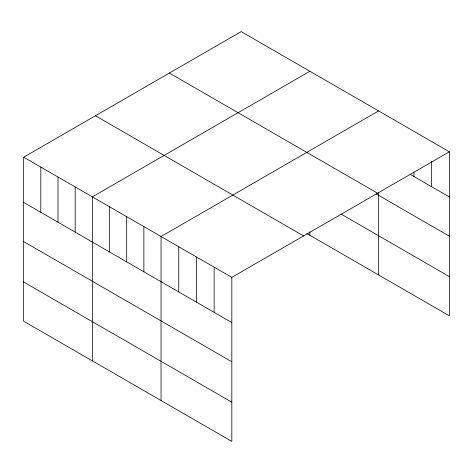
<?xml version="1.0" encoding="UTF-8"?>
<svg xmlns="http://www.w3.org/2000/svg" width="473" height="473" viewBox="0 0 473 473"><rect width="100%" height="100%" fill="white"/><g stroke="black" fill="none" stroke-linecap="round" stroke-linejoin="round"><path stroke-width="0.71" d="M449.35 151.792L231.817 277.379L231.817 441.398L23.65 321.208L23.65 157.196L241.183 31.602L449.35 151.792L449.35 315.804L306.693 233.443M309.874 71.263L92.347 196.857L92.347 360.869M378.571 110.924L161.045 236.518L161.045 400.53M410.168 174.36L449.35 196.981M169.393 73.049L377.566 193.232M376.029 193.859L449.35 236.193M341.045 214.062L449.35 276.593M95.434 115.749L303.607 235.938M23.65 157.196L231.817 277.379M23.65 202.385L231.817 322.568M23.65 241.597L231.817 361.78M23.65 281.997L231.817 402.186M431.654 161.252L431.654 186.764M413.964 172.178L413.964 176.547M378.571 192.422L378.571 274.943M309.874 231.652L309.874 235.282M214.127 267.162L214.127 312.357M196.431 256.951L196.431 302.141M178.735 246.735L178.735 291.924M143.869 226.602L143.869 271.792M126.693 216.687L126.693 261.876M109.517 206.772L109.517 251.961M75.172 186.941L75.172 232.131M57.996 177.026L57.996 222.215M40.826 167.111L40.826 212.3"/></g></svg>
